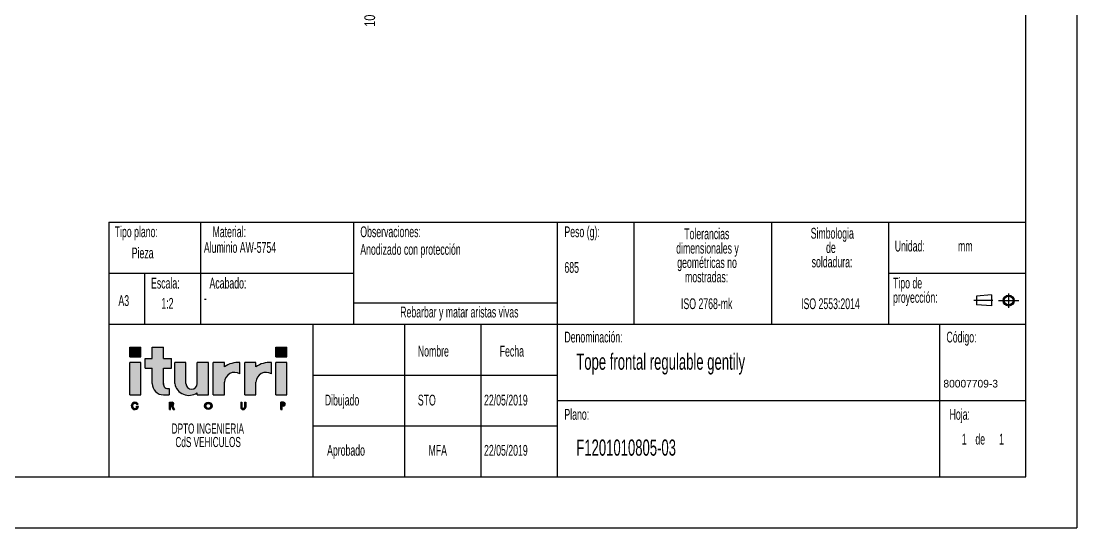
# Model space of a CAD drawing. Extents: x 0 to 5652, y 0 to 1625.
# Drawn here: x 425.5 to 840, y 0 to 198.9 of the extents above; entities that cross this region are included whole.
import ezdxf

# ---------------------------------------------------------------- set-up
doc = ezdxf.new("R2010")
doc.units = 0
doc.header["$LTSCALE"] = 2
doc.linetypes.add('CENTERX2', pattern=[20.319999999999997, 12.7, -2.54, 2.54, -2.54])
doc.layers.get('0').update_dxf_attribs({"linetype": 'CONTINUOUS'})
doc.layers.add('FORMATO', color=7, linetype='CONTINUOUS')
doc.layers.add('SLD-0', color=179, linetype='CONTINUOUS')
doc.styles.add('SLDTEXTSTYLE0', font='TXT', dxfattribs={"width": 0.605})
doc.styles.add('SLDTEXTSTYLE1', font='TXT', dxfattribs={"width": 0.75})
doc.dimstyles.new('SLDDIMSTYLE1', dxfattribs={"dimtxt": 4.233333333333333, "dimasz": 4.233333333333333, "dimexe": 0, "dimexo": 0.0625, "dimgap": 1.058333333333333, "dimtad": 0, "dimtih": 1, "dimtoh": 1, "dimdec": 1, "dimrnd": 1e-09, "dimzin": 12, "dimdsep": 46, "dimtxsty": 'SLDTEXTSTYLE1', "dimblk1": 'NONE', "dimblk2": 'NONE', "dimsah": 1, "dimcen": 0.09, "dimadec": 0, "dimazin": 0, "dimtfac": 1, "dimtdec": 1, "dimtofl": 0, "dimtmove": 0, "dimatfit": 3, "dimldrblk": 'NONE', "dimfxl": 0, "dimtolj": 1, "dimtzin": 12, "dimarcsym": 0})

# ---------------------------------------------------------------- blocks, each defined once
blk = doc.blocks.new('BLOQUE3')
at = {"color": 7, "linetype": 'CENTERX2'}
for p, q in [((795.8488141647274, 260.1115655496413), (789.5982678401784, 260.1115655496413)), ((797.7607562216459, 260.0408451931419), (804.3168376271742, 260.0408451931419)), ((801.03879692441, 257.6924235202746), (801.03879692441, 262.3892668660091))]:
    blk.add_line(p, q, dxfattribs=at)
at = {"color": 7, "linetype": 'Continuous'}
for p, q in [((795.3686373058896, 261.8948074606496), (790.4649402297167, 261.538159078448)), ((790.4649402297167, 261.538159078448), (790.4649402297167, 258.6849720208347)), ((795.3686373058896, 261.8948074606496), (795.3686373058896, 258.3283236386331)), ((795.3686373058896, 258.3283236386331), (790.4649402297167, 258.6849720208347))]:
    blk.add_line(p, q, dxfattribs=at)
for radius in [1.783241911008118, 1.426593528806482]:
    blk.add_circle((801.03879692441, 260.0408451931419), radius, dxfattribs=at)
blk = doc.blocks.new('SW_NOTE_0')
at = {"color": 0, "linetype": 'Continuous', "char_height": 2.645833333333333, "attachment_point": 2, "style": 'SLDTEXTSTYLE0'}
for s, insert in [('DPTO INGENIERIA', (15.66829427083333, 3.410658394813325)), ('CdS VEHICULOS', (15.75863047689199, -0.1171193403305751))]:
    blk.add_mtext(s, dxfattribs=dict(at, insert=insert))
blk = doc.blocks.new('BLOQUE1')
at = {"linetype": 'Continuous'}
for points in [[(0, 25.28957398572557), (2.940058974944981, 25.28957398572557), (2.940058974944981, 27.86212558880153), (0, 27.86212558880153)], [(38.19514983016062, 25.28957398572557), (41.13520880509188, 25.28957398572557), (41.13520880509188, 27.86212558880153), (38.19514983016062, 27.86212558880153)], [(0, 23.8195444982568), (0, 15.36687494530173), (2.940058974959081, 15.36687494530173), (2.940058974959081, 23.8195444982568)], [(38.19514983016062, 23.8195444982568), (38.19514983016062, 15.36687494530173), (41.13520880510572, 15.36687494530173), (41.13520880510572, 23.8195444982568)]]:
    blk.add_hatch(color=7, dxfattribs=at).paths.add_polyline_path(points, flags=0)
h = blk.add_hatch(color=7, dxfattribs=at)
edge = h.paths.add_edge_path(flags=0)
edge.add_line((5.88011794987849, 22.34951501078989), (5.88011794987849, 18.30693392024513))
edge.add_arc((8.820176924819659, 18.30693392024275), 2.940058974941188, 179.9999999999535, 270.0000000000304)
edge.add_line((8.820176924821176, 15.36687494530154), (10.29020641226637, 15.36687494530154))
edge.add_line((10.29020641226637, 15.36687494530154), (10.29020641226623, 17.03667294140171))
edge.add_arc((10.0002175125713, 18.18681658504378), 1.186138256257055, 185.8121672813475, 284.1511960427798, ccw=False)
edge.add_arc((10.0002175125713, 18.18681658504378), 1.186138256257055, 174.187832717465, 185.8121672813475, ccw=False)
edge.add_line((8.820176924823508, 18.30693392028055), (8.820176924823508, 22.34951501078989))
edge.add_line((8.820176924823508, 22.34951501078989), (10.90764739020045, 22.34951501078989))
edge.add_line((10.90764739020045, 22.34951501078989), (10.90764739020045, 24.92206661386571))
edge.add_line((10.90764739020045, 24.92206661386571), (8.820176924823508, 24.92206661386571))
edge.add_line((8.820176924823508, 24.92206661386571), (8.820176924823508, 27.86212558880386))
edge.add_line((8.820176924823508, 27.86212558880386), (5.88011794987849, 27.86212558880386))
edge.add_line((5.88011794987849, 27.86212558880386), (5.88011794987849, 24.92206661386571))
edge.add_line((5.88011794987849, 24.92206661386571), (4.042581090557107, 24.92206661386571))
edge.add_line((4.042581090557107, 24.92206661386571), (4.042581090557107, 22.34951501078989))
edge.add_line((4.042581090557107, 22.34951501078989), (5.88011794987849, 22.34951501078989))
h = blk.add_hatch(color=7, dxfattribs=at)
edge = h.paths.add_edge_path(flags=0)
edge.add_line((11.76023589975209, 23.8195444982568), (11.76023589975209, 18.3069339202428))
edge.add_arc((15.48887422936751, 19.03670226651828), 3.799382269830552, 191.0739343382657, 304.490591546001)
edge.add_line((17.64035384965097, 15.90517850390565), (17.64035384965097, 15.36687494529242))
edge.add_line((17.64035384965097, 15.36687494529242), (20.5804128245971, 15.36687494529242))
edge.add_line((20.5804128245971, 15.36687494529242), (20.5804128245971, 23.8195444982568))
edge.add_line((20.5804128245971, 23.8195444982568), (17.64035384965597, 23.8195444982568))
edge.add_line((17.64035384965597, 23.8195444982568), (17.64035384965597, 18.3069339202428))
edge.add_arc((16.17032436218346, 18.3069339202428), 1.470029487472509, 180, 360, ccw=False)
edge.add_line((14.70029487471095, 18.3069339202428), (14.70029487471095, 23.8195444982568))
edge.add_line((14.70029487471095, 23.8195444982568), (11.76023589975209, 23.8195444982568))
h = blk.add_hatch(color=7, dxfattribs=at)
edge = h.paths.add_edge_path(flags=0)
edge.add_arc((27.45599752880882, 18.57364191301073), 2.680297328693548, 59.34960505052129, 176.8199676444252, ccw=False)
edge.add_line((28.82240852664108, 20.87948552332015), (28.82240852664108, 23.81954449825816))
edge.add_arc((28.33155716897795, 17.71985960085562), 6.119402822410082, 85.39923131649584, 125.479007213571)
edge.add_line((24.77982743608694, 22.70306206587936), (24.77982743608694, 23.8195444982568))
edge.add_line((24.77982743608694, 23.8195444982568), (21.83976846115672, 23.8195444982568))
edge.add_line((21.83976846115672, 23.8195444982568), (21.83976846115672, 15.36687494530173))
edge.add_line((21.83976846115672, 15.36687494530173), (24.77982743610167, 15.36687494530173))
edge.add_line((24.77982743610167, 15.36687494530173), (24.77982743610167, 18.72232750444986))
h = blk.add_hatch(color=7, dxfattribs=at)
edge = h.paths.add_edge_path(flags=0)
edge.add_arc((35.69799323085002, 18.57364191301073), 2.680297328693599, 59.34960505051532, 176.8199676444252, ccw=False)
edge.add_line((37.06440422868258, 20.87948552332009), (37.06440422868296, 23.81954449825765))
edge.add_arc((36.5735528710196, 17.71985960085507), 6.11940282241015, 85.39923131649377, 125.4790072135722)
edge.add_line((33.02182313812844, 22.70306206587879), (33.02182313812822, 23.8195444982568))
edge.add_line((33.02182313812822, 23.8195444982568), (30.08176416319815, 23.8195444982568))
edge.add_line((30.08176416319815, 23.8195444982568), (30.08176416319815, 15.36687494530173))
edge.add_line((30.08176416319815, 15.36687494530173), (33.02182313814287, 15.36687494530173))
edge.add_line((33.02182313814287, 15.36687494530173), (33.02182313814287, 18.72232750444986))
h = blk.add_hatch(color=7, dxfattribs=at)
edge = h.paths.add_edge_path(flags=0)
edge.add_line((1.796086083265869, 12.97678162934524), (2.19365498224285, 12.97678162934524))
edge.add_arc((1.365502923927305, 12.48177563289832), 0.9648143698197358, 30.86775549419069, 356.7364169736078)
edge.add_line((2.328752560142644, 12.42684925907259), (1.767139190691269, 12.42684925907259))
edge.add_line((1.767139190691269, 12.42684925907259), (1.767139190691306, 12.11810866079295))
edge.add_line((1.767139190691306, 12.11810866079295), (1.911560729497497, 12.11810866079295))
edge.add_arc((1.365502923927305, 12.48177563289832), 0.6560737714803143, 48.98147859615631, 326.33693188446534, ccw=False)
h = blk.add_hatch(color=7, dxfattribs=at)
edge = h.paths.add_edge_path(flags=0)
edge.add_line((11.73452064607761, 11.51696126307214), (11.17133335612238, 12.51943107923816))
edge.add_arc((11.10261854392032, 12.98046420005802), 0.4661258026636733, 278.4772606009694, 450.0000000000008)
edge.add_line((11.10261854392032, 13.4465900027217), (10.38955076909624, 13.4465900027217))
edge.add_line((10.38955076909624, 13.4465900027217), (10.38955076909624, 11.51696126307237))
edge.add_line((10.38955076909624, 11.51696126307237), (10.69829136744619, 11.51696126307237))
edge.add_line((10.69829136744619, 11.51696126307237), (10.69829136744619, 12.51433839739458))
edge.add_line((10.69829136744619, 12.51433839739458), (10.82006761719952, 12.51433839739458))
edge.add_line((10.82006761719952, 12.51433839739458), (11.38039383974868, 11.51696126307214))
edge.add_line((11.38039383974868, 11.51696126307214), (11.73452064607761, 11.51696126307214))
edge = h.paths.add_edge_path(flags=0)
edge.add_arc((11.10261854392032, 12.98046420005802), 0.1573852043200014, -90.0000000000008, 89.9999999999992, ccw=False)
edge.add_line((11.10261854392032, 12.82307899573802), (10.69829136744619, 12.82307899573802))
edge.add_line((10.69829136744619, 12.82307899573802), (10.69829136744619, 13.13784940437801))
edge.add_line((10.69829136744619, 13.13784940437801), (11.10261854392032, 13.13784940437802))
h = blk.add_hatch(color=7, dxfattribs=at)
edge = h.paths.add_edge_path(flags=0)
edge.add_arc((20.57301755072564, 12.48177563289832), 0.9648143698239112, 0, 360)
edge = h.paths.add_edge_path(flags=0)
edge.add_arc((20.57301755072564, 12.48177563289832), 0.6560737714802478, 0, 360)
h = blk.add_hatch(color=7, dxfattribs=at)
edge = h.paths.add_edge_path(flags=0)
edge.add_line((29.05572058823439, 13.4465900027217), (29.05572058823439, 12.1601708429554))
edge.add_arc((29.69893016811934, 12.1601708429554), 0.6432095798849883, 180, 360.0000000000008)
edge.add_line((30.34213974800437, 12.1601708429554), (30.34213974800437, 13.4465900027217))
edge.add_line((30.34213974800437, 13.4465900027217), (30.03339914966152, 13.4465900027217))
edge.add_line((30.03339914966152, 13.4465900027217), (30.03339914966152, 12.1601708429554))
edge.add_arc((29.69893016811934, 12.1601708429554), 0.334468981542176, 180, 360, ccw=False)
edge.add_line((29.36446118657717, 12.1601708429554), (29.36446118657717, 13.4465900027217))
edge.add_line((29.36446118657717, 13.4465900027217), (29.05572058823439, 13.4465900027217))
h = blk.add_hatch(color=7, dxfattribs=at)
edge = h.paths.add_edge_path(flags=0)
edge.add_line((39.87473494714607, 12.4361598297014), (40.24550244142314, 12.4361598297014))
edge.add_arc((40.24550244142314, 12.94137491621154), 0.5052150865101496, 270.0000000000008, 450.0000000000008)
edge.add_line((40.24550244142314, 13.4465900027217), (39.56599434879611, 13.4465900027217))
edge.add_line((39.56599434879611, 13.4465900027217), (39.56599434879611, 11.51696126307237))
edge.add_line((39.56599434879611, 11.51696126307237), (39.87473494714607, 11.51696126307237))
edge.add_line((39.87473494714607, 11.51696126307237), (39.87473494714607, 12.4361598297014))
edge = h.paths.add_edge_path(flags=0)
edge.add_arc((40.24550244142314, 12.94137491621154), 0.1964744881670921, -90.0000000000008, 89.9999999999992, ccw=False)
edge.add_line((40.24550244142314, 12.74490042804445), (39.87473494714607, 12.74490042804445))
edge.add_line((39.87473494714607, 12.74490042804445), (39.87473494714607, 13.13784940437863))
edge.add_line((39.87473494714607, 13.13784940437863), (40.24550244142314, 13.13784940437863))
at = {"layer": 'SLD-0'}
for p, q in [((0, 27.86212558880152), (2.940058974944981, 27.86212558880152)), ((0, 25.28957398572557), (0, 27.86212558880152)), ((2.940058974944981, 25.28957398572557), (2.940058974944981, 27.86212558880152)), ((5.880117949878471, 24.9220666138657), (5.880117949878471, 27.86212558880386)), ((5.880117949878471, 27.86212558880386), (8.820176924823508, 27.86212558880386)), ((8.820176924823508, 24.9220666138657), (8.820176924823508, 27.86212558880386)), ((38.19514983016064, 27.86212558880152), (41.13520880509186, 27.86212558880152)), ((38.19514983016064, 25.28957398572557), (38.19514983016064, 27.86212558880152)), ((41.13520880509186, 25.28957398572557), (41.13520880509186, 27.86212558880152)), ((0, 25.28957398572557), (2.940058974944981, 25.28957398572557)), ((4.042581090557107, 24.9220666138657), (5.880117949878471, 24.9220666138657)), ((4.042581090557107, 22.34951501078988), (4.042581090557107, 24.9220666138657)), ((8.820176924823508, 24.9220666138657), (10.90764739020045, 24.9220666138657)), ((10.90764739020045, 22.34951501078988), (10.90764739020045, 24.9220666138657)), ((38.19514983016064, 25.28957398572557), (41.13520880509186, 25.28957398572557)), ((0, 15.36687494530173), (0, 23.8195444982568)), ((2.940058974959081, 23.8195444982568), (0, 23.8195444982568)), ((2.940058974959081, 15.36687494530173), (2.940058974959081, 23.8195444982568)), ((4.042581090557107, 22.34951501078988), (5.880117949878471, 22.34951501078988)), ((5.880117949878471, 18.30693392024513), (5.880117949878471, 22.34951501078988)), ((8.820176924823508, 22.34951501078988), (10.90764739020045, 22.34951501078988)), ((8.820176924823508, 18.0666992498317), (8.820176924823508, 22.34951501078988)), ((11.76023589975211, 18.30693392024279), (11.76023589975211, 23.8195444982568)), ((14.70029487471097, 23.8195444982568), (11.76023589975211, 23.8195444982568)), ((14.70029487471097, 18.30693392024279), (14.70029487471097, 23.8195444982568)), ((20.58041282459711, 23.8195444982568), (17.64035384965596, 23.8195444982568)), ((17.64035384965596, 18.30693392024279), (17.64035384965596, 23.8195444982568)), ((20.58041282459711, 15.36687494529242), (20.58041282459711, 23.8195444982568)), ((21.83976846115671, 15.36687494530173), (21.83976846115671, 23.8195444982568)), ((24.77982743608698, 23.8195444982568), (21.83976846115671, 23.8195444982568)), ((24.77982743608698, 22.70306206587935), (24.77982743608698, 23.8195444982568)), ((28.82240852664108, 20.87948552332014), (28.82240852664108, 23.81954449825815)), ((30.08176416319813, 15.36687494530173), (30.08176416319813, 23.8195444982568)), ((33.02182313812773, 23.8195444982568), (30.08176416319813, 23.8195444982568)), ((33.02182313812773, 22.7030620658788), (33.02182313812773, 23.8195444982568)), ((37.06440422868257, 20.87948552332008), (37.06440422868293, 23.81954449825765)), ((38.19514983016064, 15.36687494530173), (38.19514983016064, 23.8195444982568)), ((41.13520880510574, 23.8195444982568), (38.19514983016064, 23.8195444982568)), ((41.13520880510574, 15.36687494530173), (41.13520880510574, 23.8195444982568)), ((24.77982743610169, 15.36687494530173), (24.77982743610169, 18.72232750444985)), ((33.02182313814289, 15.36687494530173), (33.02182313814289, 18.72232750444985)), ((17.64035384965097, 15.36687494529242), (17.64035384965097, 15.90517850390565)), ((1.767139190691272, 12.42684925907258), (2.328752560142644, 12.42684925907259)), ((1.767139190691302, 12.11810866079295), (1.767139190691272, 12.42684925907258)), ((1.767139190691302, 12.11810866079295), (1.91156072949748, 12.11810866079295)), ((1.796086083265869, 12.97678162934524), (2.193654982242832, 12.97678162934524)), ((10.38955076909626, 11.51696126307236), (10.38955076909626, 13.44659000272169)), ((10.38955076909626, 13.44659000272169), (11.10261854392031, 13.44659000272169)), ((10.38955076909626, 11.51696126307236), (10.69829136744621, 11.51696126307236)), ((10.69829136744621, 12.82307899573802), (10.69829136744621, 13.13784940437801)), ((10.69829136744621, 13.13784940437801), (11.10261854392031, 13.13784940437802)), ((10.69829136744621, 12.82307899573802), (11.10261854392031, 12.82307899573802)), ((10.69829136744621, 12.51433839739457), (10.8200676171995, 12.51433839739457)), ((10.69829136744621, 11.51696126307236), (10.69829136744621, 12.51433839739457)), ((10.8200676171995, 12.51433839739457), (11.3803938397487, 11.51696126307214)), ((11.17133335612236, 12.51943107923817), (11.73452064607761, 11.51696126307214)), ((11.3803938397487, 11.51696126307214), (11.73452064607761, 11.51696126307214)), ((29.05572058823436, 13.44659000272169), (29.05572058823436, 12.1601708429554)), ((29.05572058823436, 13.44659000272169), (29.36446118657721, 13.44659000272169)), ((29.36446118657721, 13.44659000272169), (29.36446118657721, 12.1601708429554)), ((30.03339914966152, 13.44659000272169), (30.03339914966152, 12.1601708429554)), ((30.03339914966152, 13.44659000272169), (30.34213974800437, 13.44659000272169)), ((30.34213974800437, 13.44659000272169), (30.34213974800437, 12.1601708429554)), ((40.24550244142316, 13.44659000272169), (39.5659943487961, 13.44659000272169)), ((39.5659943487961, 11.51696126307236), (39.5659943487961, 13.44659000272169)), ((39.5659943487961, 11.51696126307236), (39.5659943487961, 13.44659000272169)), ((39.5659943487961, 11.51696126307236), (39.87473494714605, 11.51696126307236)), ((39.87473494714605, 12.74490042804445), (39.87473494714605, 13.13784940437863)), ((40.24550244142316, 13.13784940437863), (39.87473494714605, 13.13784940437863)), ((40.24550244142316, 12.74490042804445), (39.87473494714605, 12.74490042804445)), ((40.24550244142316, 12.43615982970139), (39.87473494714605, 12.43615982970139)), ((39.87473494714605, 11.51696126307236), (39.87473494714605, 12.43615982970139))]:
    blk.add_line(p, q, dxfattribs=at)
at = {"layer": 'SLD-0', "linetype": 'Continuous'}
for p, q in [((10.29020641226624, 17.03667294140171), (10.29020641226636, 15.36687494530153)), ((0, 15.36687494530173), (2.940058974959081, 15.36687494530173)), ((8.820176924821176, 15.36687494530153), (10.29020641226636, 15.36687494530153)), ((17.64035384965097, 15.36687494529242), (20.58041282459711, 15.36687494529242)), ((21.83976846115671, 15.36687494530173), (24.77982743610169, 15.36687494530173)), ((30.08176416319813, 15.36687494530173), (33.02182313814289, 15.36687494530173)), ((38.19514983016064, 15.36687494530173), (41.13520880510574, 15.36687494530173))]:
    blk.add_line(p, q, dxfattribs=at)
at = {"layer": 'SLD-0'}
for radius in [0.9648143698238734, 0.6560737714802478]:
    blk.add_circle((20.57301755072566, 12.48177563289832), radius, dxfattribs=at)
at = {"layer": 'SLD-0', "linetype": 'Continuous'}
for centre, radius, start, end in [((28.33155716897795, 17.71985960085562), 6.119402822410078, 85.39923131649584, 125.4790072135708), ((36.57355287101885, 17.7198596008551), 6.119402822410168, 85.39923131648699, 125.479007213572), ((27.45599752880884, 18.57364191301073), 2.680297328693557, 59.34960505052258, 176.8199676444261), ((35.69799323085005, 18.57364191301073), 2.680297328693624, 59.34960505051679, 176.8199676444261)]:
    blk.add_arc(centre, radius, start, end, dxfattribs=at)
at = {"layer": 'SLD-0'}
for centre, radius, start, end in [((8.820176924819679, 18.30693392024274), 2.940058974941207, 179.9999999999535, 270.00000000003), ((10.00021751257131, 18.18681658504378), 1.186138256257052, 174.1878327193011, 284.1511960427807), ((15.4888742293675, 19.03670226651828), 3.799382269830542, 191.0739343382659, 304.490591546001), ((16.17032436218346, 18.30693392024279), 1.470029487472491, 180, 0), ((1.365502923927286, 12.48177563289832), 0.9648143698197501, 30.86775549419077, 356.736416973608), ((1.365502923927286, 12.48177563289832), 0.656073771480328, 48.98147859615595, 326.3369318844665), ((11.10261854392031, 12.98046420005802), 0.466125802663674, 278.4772606009695, 90), ((11.10261854392031, 12.98046420005802), 0.1573852043200024, 270.0000000000008, 90), ((29.69893016811936, 12.1601708429554), 0.6432095798850064, 180, 0), ((29.69893016811936, 12.1601708429554), 0.3344689815421589, 180, 0), ((40.24550244142316, 12.94137491621154), 0.5052150865101499, 270.0000000000008, 90), ((40.24550244142316, 12.94137491621154), 0.1964744881670928, 270.0000000000008, 90)]:
    blk.add_arc(centre, radius, start, end, dxfattribs=at)
at = {"color": 7, "linetype": 'Continuous'}
blk.add_blockref('SW_NOTE_0', (4.764245438389825, 4.471586815527541), dxfattribs=at)
blk = doc.blocks.new('SW_NOTE_1')
at = {"layer": 'SLD-0', "color": 0, "char_height": 4.233333333333333, "attachment_point": 2, "style": 'SLDTEXTSTYLE0'}
for s, insert in [('Tolerancias', (14.8166666666667, 5.457053431701317)), ('dimensionales y', (15.08663719991843, -0.1873909445289229)), ('geométricas no', (14.92543903092547, -5.831835320759163)), ('mostradas:', (14.75738008966043, -11.4762796969894))]:
    blk.add_mtext(s, dxfattribs=dict(at, insert=insert))
blk = doc.blocks.new('SW_NOTE_2')
at = {"layer": 'SLD-0', "color": 0, "char_height": 4.233333333333333, "attachment_point": 1, "style": 'SLDTEXTSTYLE0'}
for s, insert in [('Tipo de', (0, 5.457053431701317)), ('proyección:', (0, -0.1873909445289229))]:
    blk.add_mtext(s, dxfattribs=dict(at, insert=insert))
blk = doc.blocks.new('SW_NOTE_3')
at = {"layer": 'SLD-0', "color": 0, "char_height": 4.233333333333333, "attachment_point": 2, "style": 'SLDTEXTSTYLE0'}
for s, insert in [('Simbologia', (14.2213541666667, 5.457053431701317)), ('de', (13.68483741879467, -0.1873909445289229)), ('soldadura:', (14.12825998117528, -5.831835320759163))]:
    blk.add_mtext(s, dxfattribs=dict(at, insert=insert))
blk = doc.blocks.new('SW_NOTE_5')
at = {"layer": 'SLD-0', "color": 0, "char_height": 4.233333333333333, "attachment_point": 2, "style": 'SLDTEXTSTYLE0'}
for s, insert in [('Tolerancias', (14.8166666666667, 5.457053431701317)), ('dimensionales y', (15.08663719991843, -0.1873909445289229)), ('geométricas no', (14.92543903092547, -5.831835320759163)), ('mostradas:', (14.75738008966043, -11.4762796969894))]:
    blk.add_mtext(s, dxfattribs=dict(at, insert=insert))
blk = doc.blocks.new('SW_NOTE_6')
at = {"layer": 'SLD-0', "color": 0, "char_height": 4.233333333333333, "attachment_point": 1, "style": 'SLDTEXTSTYLE0'}
for s, insert in [('Tipo de', (0, 5.457053431701317)), ('proyección:', (0, -0.1873909445289229))]:
    blk.add_mtext(s, dxfattribs=dict(at, insert=insert))
blk = doc.blocks.new('SW_NOTE_7')
at = {"layer": 'SLD-0', "color": 0, "char_height": 4.233333333333333, "attachment_point": 2, "style": 'SLDTEXTSTYLE0'}
for s, insert in [('Simbologia', (14.2213541666667, 5.457053431701317)), ('de', (13.68483741879467, -0.1873909445289229)), ('soldadura:', (14.12825998117528, -5.831835320759163))]:
    blk.add_mtext(s, dxfattribs=dict(at, insert=insert))
blk = doc.blocks.new('_D_22')
at = {"layer": 'FORMATO', "color": 7}
blk.add_line((562.3423899630615, 244.4886382403432), (562.3423899630615, 206.1417971602291), dxfattribs=at)
at = {"layer": 'FORMATO', "color": 7, "insert": (560.2484848406508, 196.7579082450479), "char_height": 4.233333333333333, "attachment_point": 1, "rotation": 90, "style": 'SLDTEXTSTYLE1'}
blk.add_mtext('100', dxfattribs=at)
blk = doc.blocks.new('_NONE')

msp = doc.modelspace()

# ---------------------------------------------------------------- linework, layer by layer
at = {"color": 7, "linetype": 'Continuous'}
for p, q in [((840, 594), (840, 0)), ((820.0000000000001, 20.00000000000002), (820.0000000000001, 574)), ((460.0000000000001, 120), (819.9999999999999, 120)), ((460.0000000000001, 120), (460.0000000000001, 20.00000000000002)), ((40.00000000000004, 20.00000000000002), (820.0000000000001, 20.00000000000002)), ((15.06123674335147, 1.561251128379126e-14), (840, 0))]:
    msp.add_line(p, q, dxfattribs=at)
at = {"layer": 'SLD-0'}
for p, q in [((496.0000000000001, 120), (496.0000000000001, 80.00000000000001)), ((556.0000000000001, 120), (556.0000000000001, 80.00000000000001)), ((636.0000000000002, 120), (636.0000000000002, 80.00000000000001)), ((666.0000000000002, 120), (666.0000000000002, 80.00000000000001)), ((720.1634208981935, 120), (720.1634208981935, 80.00000000000001)), ((766.0000000000002, 120), (766.0000000000002, 80.00000000000001)), ((460.0000000000001, 100), (496.0000000000001, 100)), ((473.9999999999999, 100), (473.9999999999999, 80.00000000000001)), ((496.0000000000001, 100), (556, 100)), ((766.0000000000002, 100), (819.9999999999999, 100)), ((556.0000000000001, 88.31585651171662), (636.0000000000002, 88.31585651171662)), ((460.0000000000001, 80.00000000000001), (819.9999999999999, 80.00000000000001)), ((540, 80.00000000000001), (540, 20.00000000000002)), ((576.0000000000001, 80.00000000000001), (576.0000000000001, 20.00000000000002)), ((606.0000000000001, 80.00000000000001), (606.0000000000001, 20.00000000000002)), ((636.0000000000002, 80.00000000000001), (636.0000000000002, 20.00000000000002)), ((786.0000000000001, 80.00000000000001), (786.0000000000001, 20.00000000000002)), ((540, 60.00000000000003), (636.0000000000001, 60.00000000000003)), ((636.0000000000002, 50.00000000000001), (786.0000000000001, 50.00000000000001)), ((786.0000000000001, 50.00000000000001), (820.0000000000001, 50.00000000000001)), ((540, 40.00000000000002), (636.0000000000001, 40.00000000000002))]:
    msp.add_line(p, q, dxfattribs=at)

# ---------------------------------------------------------------- block references
at = {"color": 7, "linetype": 'Continuous'}
for name, p, xscale, yscale, zscale in [('BLOQUE3', (-148.021511115469, -222.8151043796166), 1.2, 1.2, 1.2), ('BLOQUE3', (-148.021511115469, -222.8151043796166), 1.2, 1.2, 1.2), ('BLOQUE1', (468.1638445037971, 29.16242547999031), 1.5, 1.5, 1.5), ('BLOQUE1', (468.1638445037971, 29.16242547999031), 1.5, 1.5, 1.5)]:
    msp.add_blockref(name, p, dxfattribs=dict(at, xscale=xscale, yscale=yscale, zscale=zscale))
at = {"layer": 'SLD-0'}
for name, p in [('SW_NOTE_1', (679.8908427878163, 112.1119528060474)), ('SW_NOTE_5', (679.8908427878163, 112.1119528060474)), ('SW_NOTE_3', (729.7462431049447, 112.3310853766173)), ('SW_NOTE_7', (729.7462431049447, 112.3310853766173)), ('SW_NOTE_2', (767.8279908915574, 92.78189084103597)), ('SW_NOTE_6', (767.8279908915574, 92.78189084103597))]:
    msp.add_blockref(name, p, dxfattribs=at)

# ---------------------------------------------------------------- texts
at = {"insert": (787.6057598370719, 58.11450775702656), "char_height": 3, "attachment_point": 1}
msp.add_mtext_dynamic_manual_height_columns('80007709-3', width=197.0592652094547, gutter_width=175, heights=[0], dxfattribs=at)
at = {"layer": 'SLD-0', "style": 'SLDTEXTSTYLE0'}
for s, insert, char_height, attachment_point in [('Tipo plano:', (462.2585816411975, 118.361729286205), 4.233333333333333, 1), ('Tipo plano:', (462.2585816411975, 118.361729286205), 4.233333333333333, 1), ('Material:', (500.6593381880391, 118.3617292862049), 4.233333333333333, 1), ('Material:', (500.6593381880391, 118.3617292862049), 4.233333333333333, 1), ('Observaciones:', (558.6772302260144, 118.3617292862049), 4.233333333333333, 1), ('Observaciones:', (558.6772302260144, 118.3617292862049), 4.233333333333333, 1), ('Peso (g):', (638.8061188659777, 118.361729286205), 4.233333333333333, 1), ('Peso (g):', (638.8061188659777, 118.361729286205), 4.233333333333333, 1), ('Aluminio AW-5754', (497.2696570676798, 112.2115175836056), 4.233333333333333, 1), ('Aluminio AW-5754', (497.2696570676798, 112.2115175836056), 4.233333333333333, 1), ('Unidad:', (768.4922983812984, 112.7412562998038), 4.233333333333333, 1), ('Unidad:', (768.4922983812984, 112.7412562998038), 4.233333333333333, 1), ('Pieza', (468.9451894825998, 110.0383913061758), 4.233333333333333, 1), ('Pieza', (468.9451894825998, 110.0383913061758), 4.233333333333333, 1), ('Anodizado con protección', (558.6772302260144, 111.4362315953985), 4.233333333333333, 1), ('Anodizado con protección', (558.6772302260144, 111.4362315953985), 4.233333333333333, 1), ('mm', (793.3243556735351, 112.7412562998038), 4.233333333333333, 1), ('mm', (793.3243556735351, 112.7412562998038), 4.233333333333333, 1), ('685', (638.8061188659777, 104.3626176060663), 4.233333333333333, 1), ('685', (638.8061188659777, 104.3626176060663), 4.233333333333333, 1), ('Escala:', (476.5262099355234, 98.2029369408652), 4.233333333333333, 1), ('Escala:', (476.5262099355234, 98.2029369408652), 4.233333333333333, 1), ('Acabado:', (499.4765538616646, 98.20293694086524), 4.233333333333333, 1), ('Acabado:', (499.4765538616646, 98.20293694086524), 4.233333333333333, 1), ('A3', (463.7186978491857, 91.34873547193646), 4.233333333333333, 1), ('A3', (463.7186978491857, 91.34873547193646), 4.233333333333333, 1), ('1:2', (480.580464403197, 90.26948966077127), 4.233333333333333, 1), ('1:2', (480.580464403197, 90.26948966077127), 4.233333333333333, 1), ('-', (497.2696570676797, 92.35145009918656), 4.233333333333333, 1), ('-', (497.2696570676797, 92.35145009918656), 4.233333333333333, 1), ('Rebarbar y matar aristas vivas', (597.5709802260142, 86.84745939035045), 4.233333333333333, 2), ('Rebarbar y matar aristas vivas', (597.5709802260142, 86.84745939035045), 4.233333333333333, 2), ('ISO 2768-mk', (694.6732111090364, 90.12003471892172), 4.233333333333333, 2), ('ISO 2768-mk', (694.6732111090364, 90.12003471892172), 4.233333333333333, 2), ('ISO 2553:2014', (743.2507741929193, 90.12003471892172), 4.233333333333333, 2), ('ISO 2553:2014', (743.2507741929193, 90.12003471892172), 4.233333333333333, 2), ('Denominación:', (638.8061188659775, 77.02862251251183), 4.233333333333333, 1), ('Denominación:', (638.8061188659775, 77.02862251251183), 4.233333333333333, 1), ('Código:', (788.7958787343223, 77.02862251251183), 4.233333333333333, 1), ('Código:', (788.7958787343223, 77.02862251251183), 4.233333333333333, 1), ('Nombre', (581.2754917445228, 71.50966758979571), 4.233333333333333, 1), ('Nombre', (581.2754917445228, 71.50966758979571), 4.233333333333333, 1), ('Fecha', (613.4166618924103, 71.50966758979573), 4.233333333333333, 1), ('Fecha', (613.4166618924103, 71.50966758979573), 4.233333333333333, 1), ('Tope frontal regulable gentily', (643.4779395133909, 68.43466424262009), 6.349999999999999, 1), ('Tope frontal regulable gentily', (643.4779395133909, 68.43466424262009), 6.349999999999999, 1), ('Dibujado', (544.7463722088925, 52.28061742761943), 4.233333333333333, 1), ('Dibujado', (544.7463722088925, 52.28061742761943), 4.233333333333333, 1), ('STO', (581.2754917445228, 52.2806175440347), 4.233333333333333, 1), ('22/05/2019', (607.2573070070931, 52.28061754403474), 4.233333333333333, 1), ('Plano:', (638.8061188659775, 46.67653498997527), 4.233333333333333, 1), ('Plano:', (638.8061188659775, 46.67653498997527), 4.233333333333333, 1), ('Hoja:', (790.0278354865758, 46.67653498997527), 4.233333333333333, 1), ('Hoja:', (790.0278354865758, 46.67653498997527), 4.233333333333333, 1), ('F1201010805-03', (643.4779395133909, 34.69352178803537), 6.349999999999999, 1), ('F1201010805-03', (643.4779395133909, 34.69352178803537), 6.349999999999999, 1), ('1', (794.8254275261103, 36.94980750194883), 4.233333333333333, 1), ('1', (794.8254275261103, 36.94980750194883), 4.233333333333333, 1), ('1', (794.8254275261103, 36.94980750194883), 4.233333333333333, 1), ('1', (794.8254275261103, 36.94980750194883), 4.233333333333333, 1), ('de', (800.155004965971, 36.94980738553351), 4.233333333333333, 1), ('de', (800.155004965971, 36.94980738553351), 4.233333333333333, 1), ('de', (800.155004965971, 36.94980738553351), 4.233333333333333, 1), ('de', (800.155004965971, 36.94980738553351), 4.233333333333333, 1), ('1', (809.4615990496908, 36.94980750194883), 4.233333333333333, 1), ('1', (809.4615990496908, 36.94980750194883), 4.233333333333333, 1), ('1', (809.4615990496908, 36.94980750194883), 4.233333333333333, 1), ('1', (809.4615990496908, 36.94980750194883), 4.233333333333333, 1), ('Aprobado', (545.6490836691305, 32.56471733372532), 4.233333333333333, 1), ('Aprobado', (545.6490836691305, 32.56471733372532), 4.233333333333333, 1), ('MFA', (585.4701169321881, 32.56471745014066), 4.233333333333333, 1), ('22/05/2019', (607.257307007093, 32.56471745014063), 4.233333333333333, 1)]:
    msp.add_mtext(s, dxfattribs=dict(at, insert=insert, char_height=char_height, attachment_point=attachment_point))

# ---------------------------------------------------------------- dimensions: what is measured, and where the dimension line sits
at = {"layer": 'FORMATO', "color": 7}
dim = msp.add_ordinate_dim(feature_location=(562.3423899630615, 246.4886382403432), offset=(0, -40.3468410801141), dtype=1, origin=(462.3423899630615, 246.4886382403432), dimstyle='SLDDIMSTYLE1', dxfattribs=at)
dim.commit()
dim.dimension.update_dxf_attribs({"geometry": '_D_22', "text_midpoint": (562.3423899630615, 201.4498527026386)})

doc.saveas('drawing.dxf')
